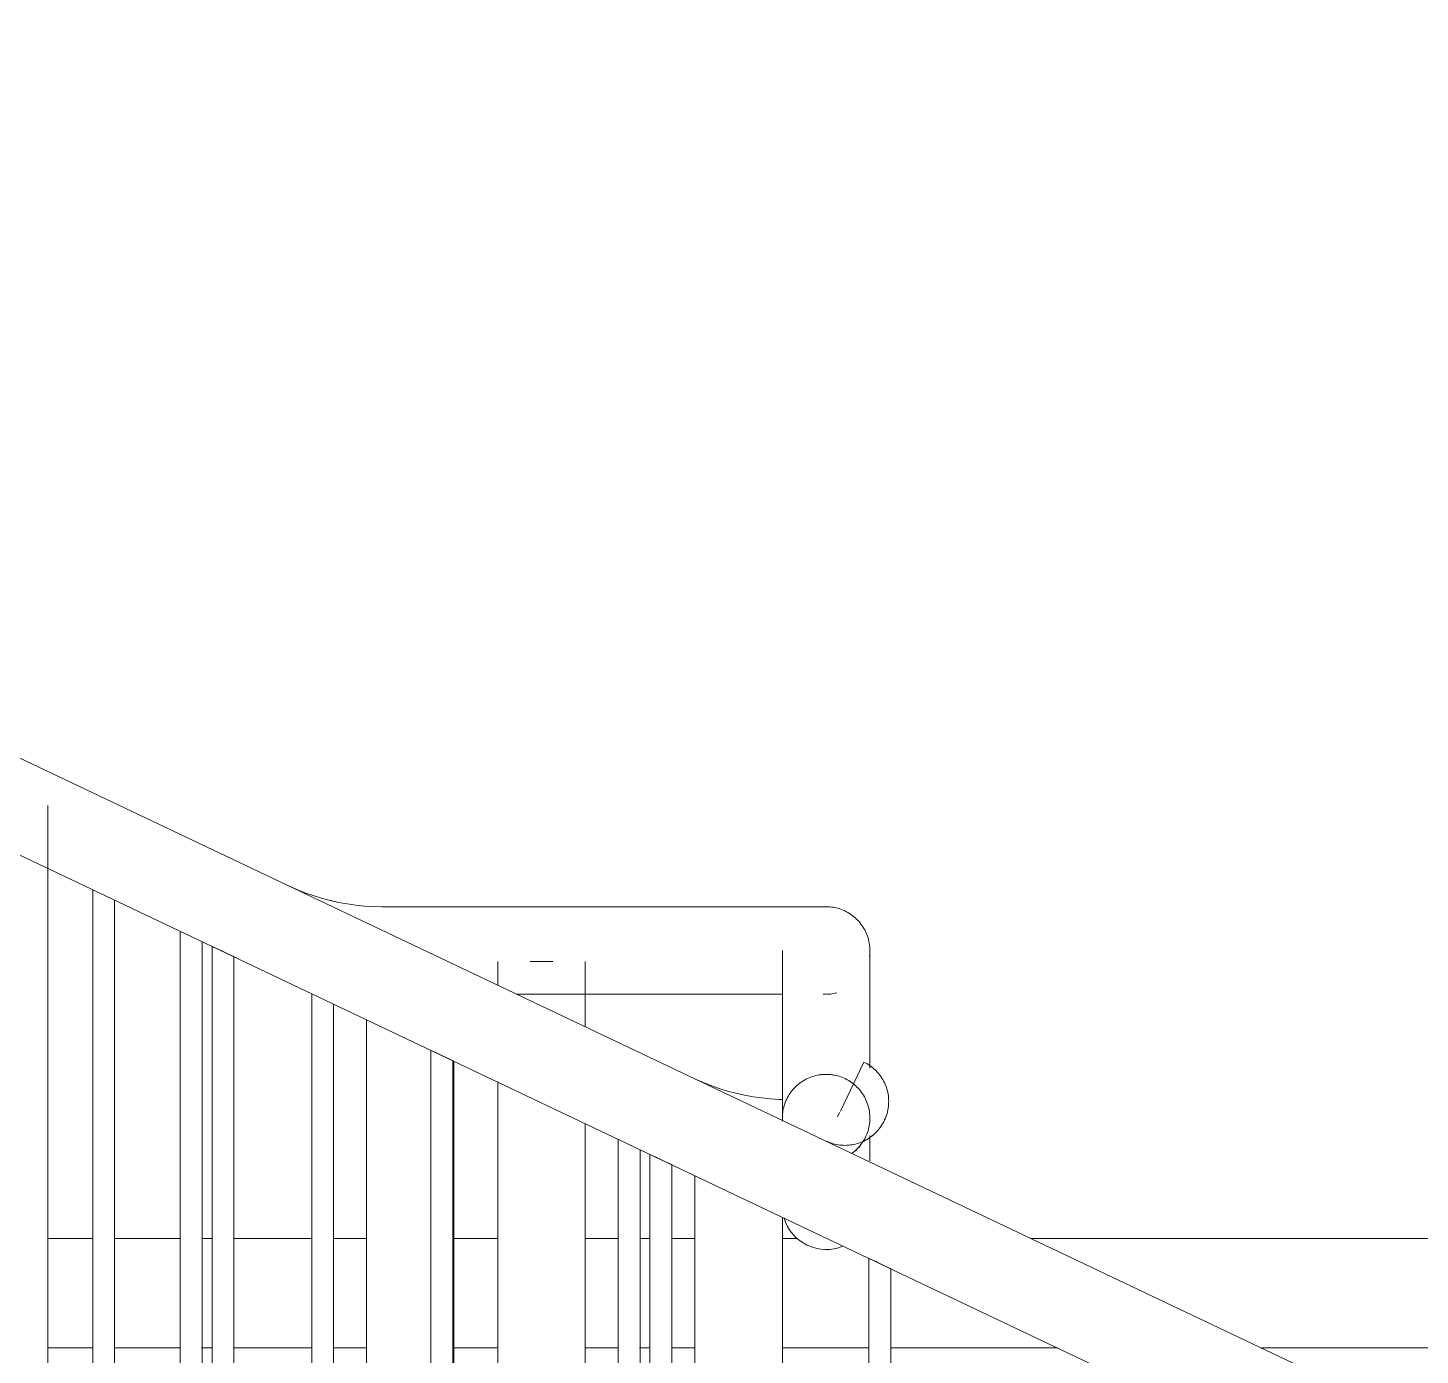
# Model space of a CAD drawing. Header units: millimetres. Extents: x -515342 to 330399, y -224905 to 507333.
# Drawn here: x 237010 to 237646, y 88278 to 88884 of the extents above; entities that cross this region are included whole.
import ezdxf

# ---------------------------------------------------------------- set-up
doc = ezdxf.new("R2010")
doc.units = ezdxf.units.MM
doc.layers.get('0').update_dxf_attribs({"lineweight": 0})
for name, color, linetype, lineweight in [('Витраж', 7, 'Continuous', 0), ('Ограждение', 7, 'Continuous', 0), ('Панели витража', 7, 'Continuous', 0), ('Перекрытие', 7, 'Continuous', 0)]:
    doc.layers.add(name, color=color, linetype=linetype, lineweight=lineweight)

# ---------------------------------------------------------------- blocks, each defined once
blk = doc.blocks.new('Ограждение - АР_Ограждение_Балясина_10-V6-О_АР_П_Разрез 3-3')
at = {"layer": 'Ограждение'}
for p, q in [((7549.5, 228), (7549.5, 290.95)), ((7559.5, 286.21), (7559.5, 228))]:
    blk.add_line(p, q, dxfattribs=at)
at = {"layer": 'Ограждение', "flags": 128}
for points in [[(7549.63, 290.89), (7550.59, 290.44), (7552.33, 289.61), (7554.5, 288.58)], [(7554.5, 288.58), (7556.67, 287.55), (7558.41, 286.72), (7559.37, 286.26), (7559.5, 286.21)]]:
    blk.add_lwpolyline(points, dxfattribs=at)
blk = doc.blocks.new('Ограждение - АР_Ограждение_Балясина_10-V7-О_АР_П_Разрез 3-3')
at = {"layer": 'Ограждение'}
for p, q in [((7449.5, 228), (7449.5, 338.45)), ((7459.5, 333.71), (7459.5, 228))]:
    blk.add_line(p, q, dxfattribs=at)
at = {"layer": 'Ограждение', "flags": 128}
for points in [[(7449.63, 338.39), (7450.59, 337.94), (7452.33, 337.11), (7454.5, 336.08)], [(7454.5, 336.08), (7456.67, 335.05), (7458.41, 334.22), (7459.37, 333.76), (7459.5, 333.71)]]:
    blk.add_lwpolyline(points, dxfattribs=at)
blk = doc.blocks.new('Ограждение - АР_Ограждение_Балясина_10-V8-О_АР_П_Разрез 3-3')
at = {"layer": 'Ограждение'}
for p, q in [((7349.5, 228), (7349.5, 385.95)), ((7359.5, 381.21), (7359.5, 228)), ((7359.5, 188.11), (7359.5, 133)), ((7349.5, -73.58), (7349.5, -71.85))]:
    blk.add_line(p, q, dxfattribs=at)
at = {"layer": 'Ограждение', "flags": 128}
for points in [[(7349.63, 385.89), (7350.59, 385.44), (7352.33, 384.61), (7354.5, 383.58)], [(7354.5, 383.58), (7356.67, 382.55), (7358.41, 381.72), (7359.37, 381.26), (7359.5, 381.21)]]:
    blk.add_lwpolyline(points, dxfattribs=at)
blk = doc.blocks.new('Ограждение - АР_Ограждение_Балясина_10-V9-О_АР_П_Разрез 3-3')
at = {"layer": 'Ограждение'}
for p, q in [((7249.5, 228), (7249.5, 433.45)), ((7259.5, 428.71), (7259.5, 228))]:
    blk.add_line(p, q, dxfattribs=at)
at = {"layer": 'Ограждение', "flags": 128}
for points in [[(7249.63, 433.39), (7250.59, 432.94), (7252.33, 432.11), (7254.5, 431.08)], [(7254.5, 431.08), (7256.67, 430.05), (7258.41, 429.22), (7259.37, 428.76), (7259.5, 428.71)]]:
    blk.add_lwpolyline(points, dxfattribs=at)
blk = doc.blocks.new('Ограждение - АР_Ограждение_Балясина_D40_900-V10-О_АР_П_Разрез 3-3')
at = {"layer": 'Ограждение'}
blk.add_line((7174.5, 497.86), (7174.5, 228), dxfattribs=at)
blk = doc.blocks.new('Ограждение - Ограждение-9706166-О_АР_П_Разрез 3-3')
for name in ['Ограждение - АР_Ограждение_Балясина_D40_900-V10-О_АР_П_Разрез 3-3', 'Ограждение - АР_Ограждение_Балясина_10-V9-О_АР_П_Разрез 3-3', 'Ограждение - АР_Ограждение_Балясина_10-V8-О_АР_П_Разрез 3-3', 'Ограждение - АР_Ограждение_Балясина_10-V7-О_АР_П_Разрез 3-3', 'Ограждение - АР_Ограждение_Балясина_10-V6-О_АР_П_Разрез 3-3']:
    blk.add_blockref(name, (0, 0))
blk = doc.blocks.new('Тип верхнего поручня - Верхний поручень_Внутренний_-9706283-О_АР_П_Разрез 3-3')
at = {"layer": 'Ограждение'}
for p, q in [((7803.33, 214.67), (6550, 810)), ((6550, 765.72), (7682.04, 228))]:
    blk.add_line(p, q, dxfattribs=at)
blk = doc.blocks.new('Ограждение - АР_Ограждение_Балясина_10-V17-О_АР_П_Разрез 3-3')
at = {"layer": 'Ограждение'}
for p, q in [((7435, 345.34), (7435, 228)), ((7435.13, 345.28), (7435.13, 345.28)), ((7445, 228), (7445, 340.59))]:
    blk.add_line(p, q, dxfattribs=at)
blk = doc.blocks.new('Ограждение - АР_Ограждение_Балясина_D40 доп поручень 700_900-10240715-О_АР_П_Разрез 3-3')
at = {"layer": 'Ограждение'}
for p, q in [((7320, 399.97), (7320, 228)), ((7360, 228), (7360, 380.97))]:
    blk.add_line(p, q, dxfattribs=at)
blk = doc.blocks.new('Ограждение - АР_Ограждение_Балясина_10-V18-О_АР_П_Разрез 3-3')
at = {"layer": 'Ограждение'}
for p, q in [((7235, 440.34), (7235, 228)), ((7235.13, 440.28), (7235.13, 440.28)), ((7245, 228), (7245, 435.59))]:
    blk.add_line(p, q, dxfattribs=at)
blk = doc.blocks.new('Ограждение - АР_Ограждение_Балясина_D40 доп поручень 700_900-10240712-О_АР_П_Разрез 3-3')
at = {"layer": 'Ограждение'}
for p, q in [((7470, 328.72), (7470, 228)), ((7510, 228), (7510, 309.72))]:
    blk.add_line(p, q, dxfattribs=at)
blk = doc.blocks.new('Ограждение - Ограждение-9707695-О_АР_П_Разрез 3-3')
for name in ['Ограждение - АР_Ограждение_Балясина_10-V18-О_АР_П_Разрез 3-3', 'Ограждение - АР_Ограждение_Балясина_D40 доп поручень 700_900-10240715-О_АР_П_Разрез 3-3', 'Ограждение - АР_Ограждение_Балясина_10-V17-О_АР_П_Разрез 3-3', 'Ограждение - АР_Ограждение_Балясина_D40 доп поручень 700_900-10240712-О_АР_П_Разрез 3-3']:
    blk.add_blockref(name, (0, 0))
blk = doc.blocks.new('Тип верхнего поручня - Верхний поручень_Внутренний_-9707698-О_АР_П_Разрез 3-3')
at = {"layer": 'Ограждение', "flags": 128}
blk.add_lwpolyline([(7510.17, 363.55), (7508.54, 363.58), (7504.55, 363.82), (7500.57, 364.22), (7496.61, 364.78), (7492.68, 365.49), (7488.77, 366.37), (7484.91, 367.39), (7481.09, 368.58), (7477.32, 369.91), (7473.6, 371.39), (7469.95, 373.02)], dxfattribs=at)
blk = doc.blocks.new('Тип перил - Перила_Внутренний_-9707720-О_АР_П_Разрез 3-3')
at = {"layer": 'Ограждение'}
for p, q in [((6595.13, 288.57), (6574.5, 298.36)), ((6649.63, 262.68), (6604.87, 283.93)), ((6695.13, 241.07), (6659.37, 258.05)), ((6574.5, 254.08), (6583.09, 250)), ((6590, 246.72), (6595.13, 244.28)), ((6604.87, 239.65), (6629.4, 228)), ((6722.63, 228), (6704.87, 236.43)), ((6715.67, 187.03), (6749.63, 170.89)), ((6759.37, 166.26), (6766.68, 162.79)), ((6895.13, 146.07), (6859.37, 163.05)), ((6949.63, 120.18), (6904.87, 141.43)), ((6859.37, 118.76), (6895.13, 101.78)), ((6995.13, 98.57), (6959.37, 115.55)), ((6904.87, 97.15), (6949.63, 75.89)), ((7049.63, 72.68), (7004.87, 93.93)), ((6959.37, 71.26), (6995.13, 54.28)), ((7095.13, 51.07), (7059.37, 68.05)), ((7004.87, 49.65), (7049.63, 28.39)), ((7134.5, 32.36), (7104.87, 46.43)), ((7249.63, -22.32), (7227.89, -12)), ((7174.5, -30.92), (7195.13, -40.72)), ((7295.13, -43.93), (7259.37, -26.95)), ((7204.87, -45.35), (7249.63, -66.61)), ((7329, -60.03), (7304.87, -48.57)), ((7259.37, -71.24), (7295.13, -88.22)), ((7380, -84.25), (7368.82, -78.94)), ((7304.87, -92.85), (7329, -104.31)), ((7449.63, -117.32), (7420, -103.25)), ((7368.78, -123.21), (7380, -128.53)), ((7479.82, -131.66), (7459.37, -121.95)), ((7549.63, -136.5), (7501.27, -136.5)), ((7649.63, -136.5), (7559.37, -136.5)), ((7734.5, -136.5), (7659.37, -136.5)), ((7790, -137.18), (7790, -139.18)), ((7790, -139.18), (7790, -142.36)), ((7790, -144.72), (7790, -149.6)), ((7420, -147.53), (7449.63, -161.61)), ((7790, -150.91), (7790, -156.5)), ((7790, -156.5), (7790, -163.4)), ((7790, -164.41), (7790, -166.23)), ((7459.37, -166.24), (7462.66, -167.8)), ((7501.27, -176.5), (7549.63, -176.5)), ((7559.37, -176.5), (7649.63, -176.5)), ((7659.37, -176.5), (7734.5, -176.5))]:
    blk.add_line(p, q, dxfattribs=at)
at = {"layer": 'Ограждение', "flags": 128}
for points in [[(7501.27, -136.5), (7499.27, -136.46), (7497.28, -136.34), (7495.29, -136.14), (7493.31, -135.86), (7491.34, -135.5), (7489.39, -135.07), (7487.45, -134.55), (7485.54, -133.96), (7483.66, -133.29), (7481.8, -132.55), (7479.97, -131.74), (7479.82, -131.66)], [(7462.66, -167.8), (7465.94, -169.27), (7469.28, -170.62), (7472.67, -171.83), (7476.1, -172.91), (7479.58, -173.85), (7483.09, -174.64), (7486.63, -175.3), (7490.19, -175.82), (7493.77, -176.19), (7497.36, -176.42), (7500.96, -176.5), (7501.27, -176.5)]]:
    blk.add_lwpolyline(points, dxfattribs=at)
blk = doc.blocks.new('Ограждение - АР_Ограждение_Ограничение_D40-138916-О_АР_П_Разрез 3-3')
at = {"layer": 'Ограждение', "flags": 128}
for points in [[(7530, 375), (7529.2, 374.98), (7528.4, 374.94), (7527.61, 374.86), (7526.81, 374.74), (7526.03, 374.6), (7525.25, 374.43), (7524.47, 374.22), (7523.71, 373.98), (7522.95, 373.72), (7522.21, 373.42), (7521.48, 373.1), (7520.76, 372.74), (7520.06, 372.36), (7519.38, 371.95), (7518.71, 371.51), (7518.06, 371.04), (7517.42, 370.55), (7516.81, 370.04), (7516.22, 369.5), (7515.65, 368.93), (7515.11, 368.35), (7514.59, 367.74), (7514.09, 367.12), (7513.62, 366.47), (7513.17, 365.81), (7512.75, 365.12), (7512.36, 364.43), (7512, 363.71), (7511.66, 362.99), (7511.36, 362.25), (7511.08, 361.5), (7510.84, 360.73), (7510.63, 359.96), (7510.44, 359.18), (7510.29, 358.4), (7510.17, 357.61), (7510.08, 356.81), (7510.03, 356.02), (7510, 355.22), (7510.01, 354.42), (7510.05, 353.62)], [(7541.94, 338.96), (7542.58, 339.45), (7543.19, 339.96), (7543.78, 340.5), (7544.35, 341.07), (7544.89, 341.65), (7545.41, 342.26), (7545.91, 342.88), (7546.38, 343.53), (7546.83, 344.19), (7547.25, 344.88), (7547.64, 345.57), (7548, 346.29), (7548.34, 347.01), (7548.64, 347.75), (7548.92, 348.5), (7549.16, 349.27), (7549.37, 350.04), (7549.56, 350.82), (7549.71, 351.6), (7549.83, 352.39), (7549.92, 353.19), (7549.97, 353.98), (7550, 354.78), (7549.99, 355.58), (7549.95, 356.38), (7549.88, 357.18), (7549.78, 357.97), (7549.64, 358.76), (7549.48, 359.54), (7549.28, 360.32), (7549.05, 361.09), (7548.79, 361.84), (7548.5, 362.59), (7548.19, 363.32), (7547.84, 364.04), (7547.46, 364.75), (7547.06, 365.44), (7546.63, 366.11), (7546.17, 366.77), (7545.69, 367.41), (7545.18, 368.02), (7544.64, 368.62), (7544.09, 369.2), (7543.51, 369.75), (7542.91, 370.28), (7542.29, 370.78), (7541.65, 371.26), (7540.99, 371.71), (7540.31, 372.14), (7539.62, 372.54), (7538.91, 372.91), (7538.18, 373.25), (7537.45, 373.56), (7536.7, 373.84), (7535.94, 374.1), (7535.17, 374.32), (7534.4, 374.51), (7533.61, 374.67), (7532.82, 374.8), (7532.03, 374.9), (7531.23, 374.96), (7530.43, 375), (7530, 375)]]:
    blk.add_lwpolyline(points, dxfattribs=at)
at = {"layer": 'Ограждение'}
for start, end in [(131.22415, 139.40561), (90, 100.55156), (77.56679, 90), (175.13096, 183.96139), (311.22415, 319.40561)]:
    blk.add_arc((7530, 355), 20, start, end, dxfattribs=at)
blk = doc.blocks.new('Ограждение - АР_Ограждение_Ограничение_D40-V24-О_АР_П_Разрез 3-3')
at = {"layer": 'Ограждение'}
for p, q in [((7536.52, 358.23), (7547.16, 380.63)), ((7535.27, 355.59), (7536.18, 357.5))]:
    blk.add_line(p, q, dxfattribs=at)
at = {"layer": 'Ограждение', "flags": 128}
for points in [[(7547.16, 380.63), (7547.88, 380.27), (7548.58, 379.89), (7549.26, 379.47), (7549.93, 379.03), (7550.58, 378.57), (7551.21, 378.07), (7551.82, 377.56), (7552.41, 377.01), (7552.98, 376.45), (7553.52, 375.86), (7554.04, 375.26), (7554.53, 374.63), (7555, 373.98), (7555.45, 373.31), (7555.86, 372.63), (7556.25, 371.93), (7556.61, 371.22), (7556.94, 370.49), (7557.25, 369.75), (7557.52, 369), (7557.76, 368.23), (7557.97, 367.46), (7558.15, 366.68), (7558.3, 365.9), (7558.42, 365.11), (7558.5, 364.31), (7558.56, 363.51), (7558.58, 362.71), (7558.57, 361.91), (7558.53, 361.11), (7558.45, 360.32), (7558.35, 359.52), (7558.21, 358.74), (7558.04, 357.95), (7557.84, 357.18), (7557.61, 356.41), (7557.35, 355.66), (7557.06, 354.91), (7556.74, 354.18), (7556.65, 353.98)], [(7556.65, 353.98), (7556.29, 353.27), (7555.9, 352.57), (7555.49, 351.88), (7555.05, 351.22), (7554.58, 350.57), (7554.09, 349.94), (7553.57, 349.33), (7553.03, 348.74), (7552.47, 348.17), (7551.88, 347.63), (7551.27, 347.11), (7550.64, 346.61), (7549.99, 346.14), (7549.33, 345.7), (7548.65, 345.28), (7547.95, 344.89), (7547.23, 344.53), (7546.5, 344.2), (7545.76, 343.9), (7545.01, 343.63), (7544.25, 343.39), (7543.48, 343.17), (7542.7, 342.99), (7541.91, 342.84), (7541.12, 342.73), (7540.33, 342.64), (7539.53, 342.59), (7538.73, 342.57), (7537.93, 342.58), (7537.13, 342.62), (7536.33, 342.69), (7535.54, 342.8), (7534.75, 342.94), (7533.97, 343.1), (7533.2, 343.3), (7532.43, 343.54), (7531.67, 343.8), (7530.93, 344.09), (7530.2, 344.41)]]:
    blk.add_lwpolyline(points, dxfattribs=at)
blk = doc.blocks.new('Ограждение - АР_Ограждение_Балясина_10-V29-О_АР_П_Разрез 3-3')
at = {"layer": 'Ограждение'}
for p, q in [((7195, 228), (7195, 459.34)), ((7195.13, 459.28), (7195.13, 459.28)), ((7205, 454.59), (7205, 228))]:
    blk.add_line(p, q, dxfattribs=at)
blk = doc.blocks.new('Ограждение - АР_Ограждение_Балясина_10-V30-О_АР_П_Разрез 3-3')
at = {"layer": 'Ограждение'}
for p, q in [((7295, 228), (7295, 411.84)), ((7295.13, 411.78), (7295.13, 411.78)), ((7305, 407.09), (7305, 228))]:
    blk.add_line(p, q, dxfattribs=at)
blk = doc.blocks.new('Ограждение - АР_Ограждение_Балясина_D40_900-V31-О_АР_П_Разрез 3-3')
at = {"layer": 'Ограждение'}
for p, q in [((7380, 228), (7380, 371.63)), ((7420, 352.61), (7420, 228))]:
    blk.add_line(p, q, dxfattribs=at)
blk = doc.blocks.new('Ограждение - АР_Ограждение_Балясина_D40_900-10240720-О_АР_П_Разрез 3-3')
at = {"layer": 'Ограждение'}
for p, q in [((7380, 415.75), (7380, 426.56)), ((7400, 426.56), (7394.82, 426.56)), ((7405.18, 426.56), (7400, 426.56)), ((7420, 426.56), (7420, 396.75))]:
    blk.add_line(p, q, dxfattribs=at)
blk = doc.blocks.new('Ограждение - АР_Ограждение_Балясина_10-V32-О_АР_П_Разрез 3-3')
at = {"layer": 'Ограждение'}
for p, q in [((7295, 228), (7295, 411.84)), ((7295.13, 411.78), (7295.13, 411.78)), ((7305, 407.09), (7305, 228))]:
    blk.add_line(p, q, dxfattribs=at)
blk = doc.blocks.new('Ограждение - АР_Ограждение_Балясина_10-V33-О_АР_П_Разрез 3-3')
at = {"layer": 'Ограждение'}
for p, q in [((7195, 228), (7195, 459.34)), ((7195.13, 459.28), (7195.13, 459.28)), ((7205, 454.59), (7205, 228))]:
    blk.add_line(p, q, dxfattribs=at)
blk = doc.blocks.new('Ограждение - Ограждение-9707916-О_АР_П_Разрез 3-3')
for name in ['Ограждение - АР_Ограждение_Балясина_10-V29-О_АР_П_Разрез 3-3', 'Ограждение - АР_Ограждение_Балясина_10-V33-О_АР_П_Разрез 3-3', 'Ограждение - АР_Ограждение_Балясина_D40_900-10240720-О_АР_П_Разрез 3-3', 'Ограждение - АР_Ограждение_Балясина_10-V30-О_АР_П_Разрез 3-3', 'Ограждение - АР_Ограждение_Балясина_10-V32-О_АР_П_Разрез 3-3', 'Ограждение - АР_Ограждение_Балясина_D40_900-V31-О_АР_П_Разрез 3-3']:
    blk.add_blockref(name, (0, 0))
blk = doc.blocks.new('Тип верхнего поручня - АР_Ограждение_Ограничение_D40-138916-О_АР_П_Разрез 3-3')
at = {"layer": 'Ограждение', "flags": 128}
for points in [[(7530, 375), (7529.2, 374.98), (7528.4, 374.94), (7527.61, 374.86), (7526.81, 374.74), (7526.03, 374.6), (7525.25, 374.43), (7524.47, 374.22), (7523.71, 373.98), (7522.95, 373.72), (7522.21, 373.42), (7521.48, 373.1), (7520.76, 372.74), (7520.06, 372.36), (7519.38, 371.95), (7518.71, 371.51), (7518.06, 371.04), (7517.42, 370.55), (7516.81, 370.04), (7516.22, 369.5), (7515.65, 368.93), (7515.11, 368.35), (7514.59, 367.74), (7514.09, 367.12), (7513.62, 366.47), (7513.17, 365.81), (7512.75, 365.12), (7512.36, 364.43), (7512, 363.71), (7511.66, 362.99), (7511.36, 362.25), (7511.08, 361.5), (7510.84, 360.73), (7510.63, 359.96), (7510.44, 359.18), (7510.29, 358.4), (7510.17, 357.61), (7510.08, 356.81), (7510.03, 356.02), (7510, 355.22), (7510.01, 354.42), (7510.05, 353.62)], [(7541.94, 338.96), (7542.58, 339.45), (7543.19, 339.96), (7543.78, 340.5), (7544.35, 341.07), (7544.89, 341.65), (7545.41, 342.26), (7545.91, 342.88), (7546.38, 343.53), (7546.83, 344.19), (7547.25, 344.88), (7547.64, 345.57), (7548, 346.29), (7548.34, 347.01), (7548.64, 347.75), (7548.92, 348.5), (7549.16, 349.27), (7549.37, 350.04), (7549.56, 350.82), (7549.71, 351.6), (7549.83, 352.39), (7549.92, 353.19), (7549.97, 353.98), (7550, 354.78), (7549.99, 355.58), (7549.95, 356.38), (7549.88, 357.18), (7549.78, 357.97), (7549.64, 358.76), (7549.48, 359.54), (7549.28, 360.32), (7549.05, 361.09), (7548.79, 361.84), (7548.5, 362.59), (7548.19, 363.32), (7547.84, 364.04), (7547.46, 364.75), (7547.06, 365.44), (7546.63, 366.11), (7546.17, 366.77), (7545.69, 367.41), (7545.18, 368.02), (7544.64, 368.62), (7544.09, 369.2), (7543.51, 369.75), (7542.91, 370.28), (7542.29, 370.78), (7541.65, 371.26), (7540.99, 371.71), (7540.31, 372.14), (7539.62, 372.54), (7538.91, 372.91), (7538.18, 373.25), (7537.45, 373.56), (7536.7, 373.84), (7535.94, 374.1), (7535.17, 374.32), (7534.4, 374.51), (7533.61, 374.67), (7532.82, 374.8), (7532.03, 374.9), (7531.23, 374.96), (7530.43, 375), (7530, 375)]]:
    blk.add_lwpolyline(points, dxfattribs=at)
at = {"layer": 'Ограждение'}
for start, end in [(131.22415, 139.40561), (90, 100.55156), (77.56679, 90), (175.13096, 183.96139), (311.22415, 319.40561)]:
    blk.add_arc((7530, 355), 20, start, end, dxfattribs=at)
blk = doc.blocks.new('Тип верхнего поручня - АР_Ограждение_Ограничение_D40-V39-О_АР_П_Разрез 3-3')
at = {"layer": 'Ограждение'}
for p, q in [((7536.52, 358.23), (7547.16, 380.63)), ((7535.27, 355.59), (7536.18, 357.5))]:
    blk.add_line(p, q, dxfattribs=at)
at = {"layer": 'Ограждение', "flags": 128}
for points in [[(7547.16, 380.63), (7547.88, 380.27), (7548.58, 379.89), (7549.26, 379.47), (7549.93, 379.03), (7550.58, 378.57), (7551.21, 378.07), (7551.82, 377.56), (7552.41, 377.01), (7552.98, 376.45), (7553.52, 375.86), (7554.04, 375.26), (7554.53, 374.63), (7555, 373.98), (7555.45, 373.31), (7555.86, 372.63), (7556.25, 371.93), (7556.61, 371.22), (7556.94, 370.49), (7557.25, 369.75), (7557.52, 369), (7557.76, 368.23), (7557.97, 367.46), (7558.15, 366.68), (7558.3, 365.9), (7558.42, 365.11), (7558.5, 364.31), (7558.56, 363.51), (7558.58, 362.71), (7558.57, 361.91), (7558.53, 361.11), (7558.45, 360.32), (7558.35, 359.52), (7558.21, 358.74), (7558.04, 357.95), (7557.84, 357.18), (7557.61, 356.41), (7557.35, 355.66), (7557.06, 354.91), (7556.74, 354.18), (7556.65, 353.98)], [(7556.65, 353.98), (7556.29, 353.27), (7555.9, 352.57), (7555.49, 351.88), (7555.05, 351.22), (7554.58, 350.57), (7554.09, 349.94), (7553.57, 349.33), (7553.03, 348.74), (7552.47, 348.17), (7551.88, 347.63), (7551.27, 347.11), (7550.64, 346.61), (7549.99, 346.14), (7549.33, 345.7), (7548.65, 345.28), (7547.95, 344.89), (7547.23, 344.53), (7546.5, 344.2), (7545.76, 343.9), (7545.01, 343.63), (7544.25, 343.39), (7543.48, 343.17), (7542.7, 342.99), (7541.91, 342.84), (7541.12, 342.73), (7540.33, 342.64), (7539.53, 342.59), (7538.73, 342.57), (7537.93, 342.58), (7537.13, 342.62), (7536.33, 342.69), (7535.54, 342.8), (7534.75, 342.94), (7533.97, 343.1), (7533.2, 343.3), (7532.43, 343.54), (7531.67, 343.8), (7530.93, 344.09), (7530.2, 344.41)]]:
    blk.add_lwpolyline(points, dxfattribs=at)
blk = doc.blocks.new('Тип верхнего поручня - Верхний поручень_Внутренний_-9708042-О_АР_П_Разрез 3-3')
at = {"layer": 'Ограждение'}
for p, q in [((7430, 451.56), (7327.14, 451.56)), ((7388.81, 411.56), (7430, 411.56)), ((7550, 335.46), (7550, 347.04))]:
    blk.add_line(p, q, dxfattribs=at)
at = {"layer": 'Ограждение', "flags": 128}
for points in [[(7327.14, 451.56), (7323.14, 451.64), (7319.15, 451.88), (7315.17, 452.28), (7311.21, 452.84), (7307.28, 453.56), (7303.37, 454.43), (7299.51, 455.46), (7295.69, 456.64), (7291.92, 457.98), (7288.2, 459.46), (7284.55, 461.09)], [(7430, 451.56), (7434, 451.56), (7437.99, 451.56), (7441.97, 451.56), (7445.93, 451.56), (7449.87, 451.56), (7453.77, 451.56), (7457.64, 451.56), (7461.46, 451.56), (7465.23, 451.56), (7468.94, 451.56), (7472.59, 451.56), (7476.18, 451.56), (7479.69, 451.56), (7483.12, 451.56), (7486.46, 451.56), (7489.72, 451.56), (7492.88, 451.56), (7495.94, 451.56), (7498.89, 451.56), (7501.74, 451.56), (7504.46, 451.56), (7507.07, 451.56), (7509.56, 451.56), (7511.92, 451.56), (7514.15, 451.56), (7516.24, 451.56), (7518.2, 451.56), (7520.01, 451.56), (7521.68, 451.56), (7523.2, 451.56), (7524.58, 451.56), (7525.8, 451.56), (7526.87, 451.56), (7527.79, 451.56), (7528.54, 451.56), (7529.15, 451.56), (7529.59, 451.56), (7529.87, 451.56), (7529.99, 451.56), (7530, 451.56)], [(7530, 451.56), (7530.8, 451.55), (7531.6, 451.5), (7532.39, 451.42), (7533.19, 451.31), (7533.97, 451.17), (7534.75, 450.99), (7535.53, 450.79), (7536.29, 450.55), (7537.05, 450.28), (7537.79, 449.99), (7538.52, 449.66), (7539.24, 449.3), (7539.94, 448.92), (7540.62, 448.51), (7541.29, 448.07), (7541.94, 447.61), (7542.58, 447.12), (7543.19, 446.6), (7543.78, 446.06), (7544.35, 445.5), (7544.89, 444.91), (7545.41, 444.31), (7545.91, 443.68), (7546.38, 443.04), (7546.83, 442.37), (7547.25, 441.69), (7547.64, 440.99), (7548, 440.28), (7548.34, 439.55), (7548.64, 438.81), (7548.92, 438.06), (7549.16, 437.3), (7549.37, 436.53), (7549.56, 435.75), (7549.71, 434.96), (7549.83, 434.17), (7549.92, 433.38), (7549.97, 432.58), (7550, 431.78), (7550, 431.56)], [(7510, 431.56), (7510, 431.5), (7510, 431.31), (7510, 430.99), (7510, 430.54), (7510, 429.97), (7510, 429.27), (7510, 428.45), (7510, 427.5), (7510, 426.44), (7510, 425.25), (7510, 423.95), (7510, 422.52), (7510, 420.99), (7510, 419.35), (7510, 417.59), (7510, 415.73), (7510, 413.77), (7510, 411.71), (7510, 409.55), (7510, 407.3), (7510, 404.96), (7510, 402.54), (7510, 400.03), (7510, 397.45), (7510, 394.79), (7510, 392.06), (7510, 389.27), (7510, 386.42), (7510, 383.51), (7510, 380.55), (7510, 377.55), (7510, 374.5), (7510, 371.42), (7510, 368.3), (7510, 365.16), (7510, 362), (7510, 358.82), (7510, 355.63), (7510, 354)], [(7550, 431.56), (7549.98, 430.77), (7549.94, 429.97), (7549.86, 429.17)], [(7550, 377.85), (7550, 379.75), (7550, 382.72), (7550, 385.64), (7550, 388.51), (7550, 391.32), (7550, 394.06), (7550, 396.74), (7550, 399.34), (7550, 401.87), (7550, 404.32), (7550, 406.68), (7550, 408.95), (7550, 411.14), (7550, 413.22), (7550, 415.21), (7550, 417.1), (7550, 418.88), (7550, 420.56), (7550, 422.12), (7550, 423.57), (7550, 424.91), (7550, 426.13), (7550, 427.23), (7550, 428.21), (7550, 429.06), (7550, 429.79), (7550, 430.4), (7550, 430.88), (7550, 431.24), (7550, 431.46), (7550, 431.56), (7550, 431.56)], [(7510.21, 411.56), (7507.76, 411.56), (7505.18, 411.56), (7502.48, 411.56), (7499.67, 411.56), (7496.75, 411.56), (7493.72, 411.56), (7490.58, 411.56), (7487.35, 411.56), (7484.03, 411.56), (7480.62, 411.56), (7477.13, 411.56), (7473.57, 411.56), (7469.93, 411.56), (7466.24, 411.56), (7462.48, 411.56), (7458.67, 411.56), (7454.82, 411.56), (7450.92, 411.56), (7447, 411.56), (7443.04, 411.56), (7439.07, 411.56), (7435.08, 411.56), (7431.08, 411.56), (7430, 411.56)], [(7529.92, 411.56), (7529.68, 411.56), (7529.28, 411.56), (7528.72, 411.56)], [(7534.96, 412.19), (7534.18, 412.01), (7533.4, 411.86), (7532.61, 411.74), (7531.81, 411.65), (7531.02, 411.59), (7530.22, 411.57)]]:
    blk.add_lwpolyline(points, dxfattribs=at)
at = {"layer": 'Ограждение'}
blk.add_arc((7530, 315), 20, 196.23877, 292.61419, dxfattribs=at)
blk = doc.blocks.new('Системная панель - АР_ПанельВитража__Cтекло_СМ4-V56-О_АР_П_Разрез 3-3')
at = {"layer": 'Панели витража'}
h = blk.add_hatch(dxfattribs=at)
h.set_pattern_fill('FP_2', color=256, style=0, pattern_type=2)
h.set_pattern_definition([(236.31, (-5209.4, 8823.7), (-1777.996, -3556.002), [641.07, -5769.6]), (236.31, (-5173.8, 8717), (-1777.996, -3556.002), [384.64, -6026.03]), (236.31, (-5387.2, 8717), (-1777.996, -3556.002), [384.64, -6026.03])])
h.paths.add_polyline_path([(7259.37, 300), (7295.13, 300), (7295.13, 411.78), (7259.37, 427.53), (7259.37, 335.46)])
h.paths.add_polyline_path([(6995.13, 300), (6995.13, 554.28), (6959.37, 571.26), (6959.37, 315.55), (6992.11, 300)])
h.paths.add_polyline_path([(7470, 300), (7470, 328.72), (7459.37, 333.76), (7459.37, 300)])
h.paths.add_polyline_path([(6760, 300), (6780, 300), (6780, 356.47), (6760, 365.97), (6760, 335.46)])
h.paths.add_polyline_path([(7004.87, 300), (7035.13, 300), (7035.13, 535.28), (7004.87, 549.65), (7004.87, 335.46)])
h.paths.add_polyline_path([(7049.63, 300), (7049.63, 528.39), (7044.87, 530.65), (7044.87, 300)])
h.paths.add_polyline_path([(7059.37, 300), (7095.13, 300), (7095.13, 506.78), (7059.37, 523.76), (7059.37, 335.46)])
h.paths.add_polyline_path([(7104.87, 300), (7134.5, 300), (7134.5, 488.08), (7104.87, 502.15), (7104.87, 335.46)])
h.paths.add_polyline_path([(7444.87, 300), (7449.63, 300.97), (7449.63, 338.39), (7444.87, 339.46), (7444.87, 300.22)])
h.paths.add_polyline_path([(7516.98, 300), (7514.07, 303.18), (7511.97, 306.7), (7510, 309.72), (7510, 300), (7516.52, 300)])
h.paths.add_polyline_path([(7195.13, 300), (7195.13, 459.28), (7174.5, 469.08), (7174.5, 300)])
h.paths.add_polyline_path([(7204.87, 300), (7235.13, 300), (7235.13, 440.28), (7204.87, 454.65), (7204.87, 335.46)])
h.paths.add_polyline_path([(6895.13, 300), (6895.13, 301.78), (6859.37, 318.76), (6859.37, 300)])
h.paths.add_polyline_path([(7244.87, 300), (7249.63, 300), (7249.63, 433.39), (7244.87, 435.65), (7244.87, 335.46)])
h.paths.add_polyline_path([(6849.63, 300), (6849.63, 323.39), (6844.87, 325.65), (6844.87, 300)])
h.paths.add_polyline_path([(6820, 300), (6835.13, 300), (6835.13, 330.28), (6820, 337.47), (6820, 335.46)])
h.paths.add_polyline_path([(7623.68, 300), (7825, 300), (7825, 2725), (6725, 2725), (6725, 726.87), (7291.07, 458.82), (7305.11, 453.85), (7327.14, 451.56), (7522.12, 450.88), (7526.12, 451.05), (7534.02, 451.04), (7537.6, 449.88), (7541.15, 447.33), (7541.96, 446.24), (7544.86, 444.77), (7547.49, 440.83), (7550, 425.48), (7550.15, 377.78), (7551.56, 376.03), (7556.83, 368.85), (7556.88, 366.23), (7557.54, 357.07), (7556.83, 358.62), (7555.97, 358.38), (7555.48, 357.36), (7554.54, 357.22), (7554.54, 354.32), (7552.93, 354.21), (7552.93, 352.11), (7553.23, 351.56), (7551.68, 349.92), (7553.72, 349.61), (7550, 346.94), (7550, 335), (7581.21, 320.18)])
h.paths.add_polyline_path([(7304.87, 300), (7320, 300), (7320, 399.97), (7304.87, 407.15), (7304.87, 335.46)])
h.paths.add_polyline_path([(7360, 300), (7380, 300), (7380, 371.47), (7360, 380.97), (7360, 335.46)])
h.paths.add_polyline_path([(7420, 300), (7435.13, 300.97), (7435.13, 345.28), (7420, 352.47), (7420, 335.46)])
h.paths.add_polyline_path([(6740, 313.08), (6744.29, 315.01), (6735.71, 314.65), (6737.71, 313.49)])
h.paths.add_polyline_path([(6949.63, 320.18), (6948.68, 576.35), (6944.87, 578.15), (6944.87, 322.43), (6948.68, 320.63)])
h.paths.add_polyline_path([(6935.13, 327.07), (6935.13, 582.78), (6904.87, 597.15), (6904.87, 341.43), (6922.07, 333.27)])
h.paths.add_polyline_path([(6733.38, 338.48), (6733.38, 341.93), (6733.37, 341.93)])
h.paths.add_polyline_path([(6895.13, 346.07), (6895.13, 601.78), (6859.37, 618.76), (6859.37, 363.05)])
h.paths.add_polyline_path([(7510, 363.76), (7509.43, 411.58), (7420, 411.56), (7420, 396.75), (7476.47, 370.75), (7490.51, 365.78), (7508.94, 363.87)])
h.paths.add_polyline_path([(6849.63, 367.68), (6849.63, 623.39), (6844.87, 625.65), (6844.87, 369.93)])
h.paths.add_polyline_path([(6835.13, 374.57), (6835.13, 630.28), (6820, 637.47), (6820, 381.75)])
h.paths.add_polyline_path([(6780, 400.75), (6780, 656.47), (6760, 665.97), (6760, 410.25), (6762.43, 409.1)])
h.paths.add_polyline_path([(7510, 411.98), (7509.35, 412.05), (7509.35, 412.02)])
h.paths.add_polyline_path([(7516.35, 447.65), (7520, 449.6), (7519.11, 449.6), (7516.72, 447.91)])
blk = doc.blocks.new('Прямоугольный импост - АР_Импост_50х100 _импост витража_-V58-О_АР_П_Разрез 3-3')
at = {"layer": 'Витраж'}
for p, q in [((6780, 300), (6760, 300)), ((6835.13, 300), (6819.8, 300)), ((6849.63, 300), (6844.87, 300)), ((6895.13, 300), (6859.37, 300)), ((6995.13, 300), (6992.11, 300)), ((7035.13, 300), (7004.66, 300)), ((7049.63, 300), (7044.68, 300)), ((7095.13, 300), (7059.18, 300)), ((7134.5, 300), (7104.7, 300)), ((7195.13, 300), (7174.39, 300)), ((7235.13, 300), (7204.74, 300)), ((7249.63, 300), (7244.76, 300)), ((7295.13, 300), (7259.26, 300)), ((7320.06, 300), (7304.78, 300)), ((7380, 300), (7360, 300)), ((7435.13, 300), (7419.96, 300)), ((7449.63, 300), (7444.84, 300)), ((7470.02, 300), (7459.35, 300)), ((7516.98, 300), (7510, 300)), ((7825, 300), (7623.68, 300)), ((7825, 300), (7825, 250))]:
    blk.add_line(p, q, dxfattribs=at)
blk = doc.blocks.new('Ограждение - АР_Ограждение_Ограничение_D40-V89-О_АР_П_Разрез 3-3')
at = {"layer": 'Ограждение', "flags": 128}
for points in [[(7549.93, 379.03), (7550.58, 378.57), (7551.21, 378.07), (7551.82, 377.56), (7552.41, 377.01), (7552.98, 376.45), (7553.52, 375.86), (7554.04, 375.26), (7554.53, 374.63), (7555, 373.98), (7555.45, 373.31), (7555.86, 372.63), (7556.25, 371.93), (7556.61, 371.22), (7556.94, 370.49), (7557.25, 369.75), (7557.52, 369), (7557.76, 368.23), (7557.97, 367.46), (7558.15, 366.68), (7558.3, 365.9), (7558.42, 365.11), (7558.5, 364.31), (7558.56, 363.51), (7558.58, 362.71), (7558.57, 361.91), (7558.53, 361.11), (7558.45, 360.32)], [(7558.04, 357.95), (7557.84, 357.18), (7557.61, 356.41), (7557.35, 355.66)], [(7556.65, 353.98), (7556.29, 353.27), (7555.9, 352.57), (7555.49, 351.88), (7555.05, 351.22), (7554.58, 350.57), (7554.09, 349.94), (7553.98, 349.81)], [(7551.19, 347.04), (7550.64, 346.61), (7549.99, 346.14)]]:
    blk.add_lwpolyline(points, dxfattribs=at)
blk = doc.blocks.new('Ограждение - АР_Ограждение_Балясина_10-V93-О_АР_П_Разрез 3-3')
at = {"layer": 'Ограждение'}
for p, q in [((7195, 228), (7195, 459.34)), ((7195.13, 459.28), (7195.13, 459.28)), ((7205, 454.59), (7205, 228))]:
    blk.add_line(p, q, dxfattribs=at)
blk = doc.blocks.new('Ограждение - АР_Ограждение_Балясина_10-V94-О_АР_П_Разрез 3-3')
at = {"layer": 'Ограждение'}
for p, q in [((7295, 228), (7295, 411.84)), ((7295.13, 411.78), (7295.13, 411.78)), ((7305, 407.09), (7305, 228))]:
    blk.add_line(p, q, dxfattribs=at)
blk = doc.blocks.new('Ограждение - АР_Ограждение_Балясина_10-V95-О_АР_П_Разрез 3-3')
at = {"layer": 'Ограждение'}
for p, q in [((7195, 228), (7195, 459.34)), ((7195.13, 459.28), (7195.13, 459.28)), ((7205, 454.59), (7205, 228))]:
    blk.add_line(p, q, dxfattribs=at)
blk = doc.blocks.new('Ограждение - Ограждение-10129586-О_АР_П_Разрез 3-3')
for name in ['Ограждение - АР_Ограждение_Балясина_10-V93-О_АР_П_Разрез 3-3', 'Ограждение - АР_Ограждение_Балясина_10-V95-О_АР_П_Разрез 3-3', 'Ограждение - АР_Ограждение_Балясина_10-V94-О_АР_П_Разрез 3-3', 'Ограждение - АР_Ограждение_Балясина_10-V32-О_АР_П_Разрез 3-3']:
    blk.add_blockref(name, (0, 0))
blk = doc.blocks.new('Тип верхнего поручня - АР_Ограждение_Ограничение_D40-V99-О_АР_П_Разрез 3-3')
at = {"layer": 'Ограждение', "flags": 128}
for points in [[(7549.93, 379.03), (7550.58, 378.57), (7551.21, 378.07), (7551.82, 377.56), (7552.41, 377.01), (7552.98, 376.45), (7553.52, 375.86), (7554.04, 375.26), (7554.53, 374.63), (7555, 373.98), (7555.45, 373.31), (7555.86, 372.63), (7556.25, 371.93), (7556.61, 371.22), (7556.94, 370.49), (7557.25, 369.75), (7557.52, 369), (7557.76, 368.23), (7557.97, 367.46), (7558.15, 366.68), (7558.3, 365.9), (7558.42, 365.11), (7558.5, 364.31), (7558.56, 363.51), (7558.58, 362.71), (7558.57, 361.91), (7558.53, 361.11), (7558.45, 360.32)], [(7558.04, 357.95), (7557.84, 357.18), (7557.61, 356.41), (7557.35, 355.66)], [(7556.65, 353.98), (7556.29, 353.27), (7555.9, 352.57), (7555.49, 351.88), (7555.05, 351.22), (7554.58, 350.57), (7554.09, 349.94), (7553.98, 349.81)], [(7551.19, 347.04), (7550.64, 346.61), (7549.99, 346.14)]]:
    blk.add_lwpolyline(points, dxfattribs=at)
blk = doc.blocks.new('Тип верхнего поручня - Верхний поручень_Внутренний_-10129593-О_АР_П_Разрез 3-3')
at = {"layer": 'Ограждение'}
blk.add_line((7306.74, 453.68), (7303.61, 454.38), dxfattribs=at)
at = {"layer": 'Ограждение', "flags": 128}
for points in [[(7430, 451.56), (7434, 451.56), (7437.99, 451.56), (7441.97, 451.56), (7445.93, 451.56), (7449.87, 451.56), (7453.77, 451.56), (7457.64, 451.56), (7461.46, 451.56), (7465.23, 451.56), (7468.94, 451.56), (7472.59, 451.56), (7476.18, 451.56), (7479.69, 451.56), (7483.12, 451.56), (7486.46, 451.56), (7489.72, 451.56), (7492.88, 451.56), (7495.94, 451.56), (7498.89, 451.56), (7501.74, 451.56), (7504.46, 451.56), (7506.77, 451.56)], [(7518.2, 451.56), (7520.01, 451.56), (7521.68, 451.56), (7523.2, 451.56), (7524.58, 451.56), (7525.8, 451.56), (7526.87, 451.56), (7527.79, 451.56)], [(7540.62, 448.51), (7541.29, 448.07), (7541.94, 447.61), (7542.58, 447.12), (7543.19, 446.6), (7543.78, 446.06)], [(7548, 440.28), (7548.34, 439.55), (7548.64, 438.81), (7548.92, 438.06), (7549.16, 437.3)], [(7549.56, 435.75), (7549.71, 434.96), (7549.83, 434.17), (7549.92, 433.38), (7549.97, 432.58), (7550, 431.78), (7550, 431.56)], [(7550, 431.56), (7549.98, 430.77), (7549.94, 429.97), (7549.86, 429.17)], [(7550, 428.11), (7550, 428.21), (7550, 429.06), (7550, 429.79), (7550, 430.4), (7550, 430.88), (7550, 431.24), (7550, 431.46), (7550, 431.56), (7550, 431.56)], [(7478.59, 411.56), (7477.13, 411.56), (7473.57, 411.56), (7469.93, 411.56), (7466.24, 411.56), (7462.48, 411.56), (7458.67, 411.56), (7454.82, 411.56), (7450.92, 411.56), (7447, 411.56), (7443.04, 411.56), (7439.07, 411.56), (7435.08, 411.56), (7431.08, 411.56)]]:
    blk.add_lwpolyline(points, dxfattribs=at)
blk = doc.blocks.new('СД_Люблино_Фасады_rvt-1-О_АР_П_Разрез 3-3')
at = {"layer": 'Перекрытие'}
for p, q in [((7174.36, 250), (7195.13, 250)), ((7204.7, 250), (7235.13, 250)), ((7244.71, 250), (7249.63, 250)), ((7259.22, 250), (7295.13, 250)), ((7304.74, 250), (7320.09, 250)), ((7360, 250), (7380, 250)), ((7419.93, 250), (7435.13, 250)), ((7444.8, 250), (7449.63, 250)), ((7459.3, 250), (7470.05, 250)), ((7510, 250), (7549.63, 250)), ((7559.34, 250), (7635.86, 250)), ((7728.95, 250), (7860, 250))]:
    blk.add_line(p, q, dxfattribs=at)
at = {"layer": 'Витраж', "lineweight": 9}
blk.add_blockref('Прямоугольный импост - АР_Импост_50х100 _импост витража_-V58-О_АР_П_Разрез 3-3', (0, 0), dxfattribs=at)
at = {"layer": 'Ограждение', "lineweight": 9}
for name in ['Тип верхнего поручня - Верхний поручень_Внутренний_-9706283-О_АР_П_Разрез 3-3', 'Ограждение - Ограждение-9706166-О_АР_П_Разрез 3-3', 'Ограждение - Ограждение-9707916-О_АР_П_Разрез 3-3', 'Ограждение - Ограждение-10129586-О_АР_П_Разрез 3-3', 'Ограждение - Ограждение-9707695-О_АР_П_Разрез 3-3', 'Тип верхнего поручня - Верхний поручень_Внутренний_-9708042-О_АР_П_Разрез 3-3', 'Тип верхнего поручня - Верхний поручень_Внутренний_-10129593-О_АР_П_Разрез 3-3', 'Ограждение - АР_Ограждение_Ограничение_D40-V24-О_АР_П_Разрез 3-3', 'Тип верхнего поручня - АР_Ограждение_Ограничение_D40-V39-О_АР_П_Разрез 3-3', 'Ограждение - АР_Ограждение_Ограничение_D40-V89-О_АР_П_Разрез 3-3', 'Тип верхнего поручня - АР_Ограждение_Ограничение_D40-V99-О_АР_П_Разрез 3-3', 'Тип верхнего поручня - Верхний поручень_Внутренний_-9707698-О_АР_П_Разрез 3-3', 'Ограждение - АР_Ограждение_Ограничение_D40-138916-О_АР_П_Разрез 3-3', 'Тип верхнего поручня - АР_Ограждение_Ограничение_D40-138916-О_АР_П_Разрез 3-3', 'Тип перил - Перила_Внутренний_-9707720-О_АР_П_Разрез 3-3']:
    blk.add_blockref(name, (0, 0), dxfattribs=at)
at = {"layer": 'Панели витража', "lineweight": 9}
blk.add_blockref('Системная панель - АР_ПанельВитража__Cтекло_СМ4-V56-О_АР_П_Разрез 3-3', (0, 0), dxfattribs=at)

msp = doc.modelspace()

# ---------------------------------------------------------------- block references
msp.add_blockref('СД_Люблино_Фасады_rvt-1-О_АР_П_Разрез 3-3', (229844.7438, 88031.3929))

doc.saveas('drawing.dxf')
